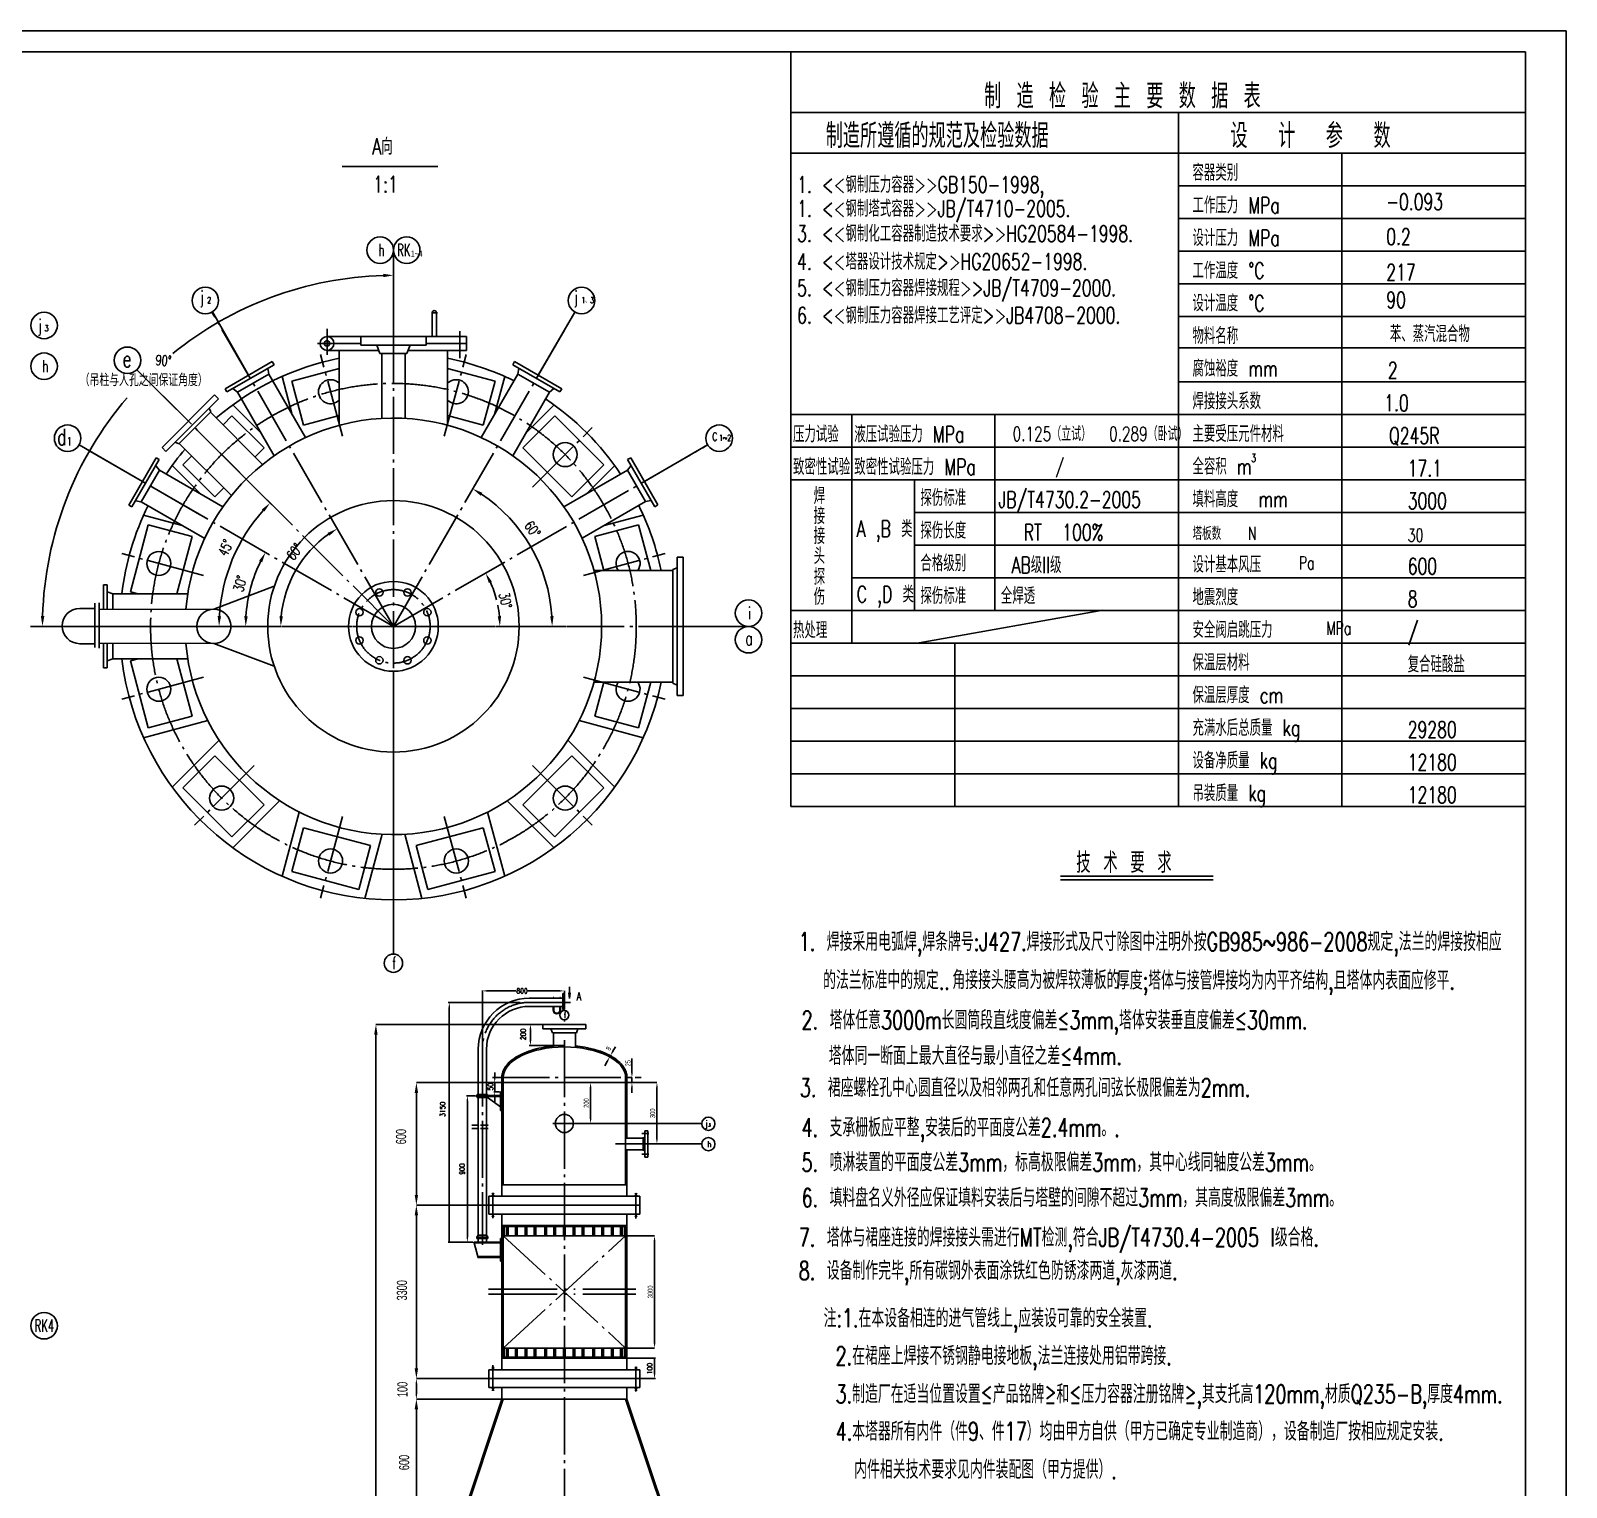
# Model space of a CAD drawing. Extents: x -16247 to -10307, y 4801 to 15314.
# Drawn here: x -14069 to -10307, y 11746 to 15314 of the extents above; entities that cross this region are included whole.
import ezdxf

# ---------------------------------------------------------------- set-up
doc = ezdxf.new("R2010")
doc.units = 0
doc.header["$LTSCALE"] = 70
doc.header["$MEASUREMENT"] = 0
for name, pattern in [('ACAD_ISO05W100', [33, 24, -3, 0, -3, 0, -3]), ('CENTER', [2.5, 2, -0.2, 0.1, -0.2]), ('PHANTOM', [2.3, 1.5, -0.2, 0.1, -0.2, 0.1, -0.2])]:
    doc.linetypes.add(name, pattern=pattern)
doc.layers.get('0').update_dxf_attribs({"linetype": 'CONTINUOUS'})
for name, color, linetype in [('1', 1, 'CENTER'), ('3', 3, 'CONTINUOUS'), ('5', 5, 'PHANTOM'), ('6', 6, 'CONTINUOUS'), ('LS', 3, 'CONTINUOUS')]:
    doc.layers.add(name, color=color, linetype=linetype)
doc.styles.add('HZ', font='TXT.SHX', dxfattribs={"width": 0.7, "bigfont": 'HZTXT.SHX'})
doc.styles.add('HZ1', font='TXT.SHX', dxfattribs={"width": 0.7, "bigfont": 'HZTXT.SHX'})
doc.styles.get("Standard").update_dxf_attribs({"font": 'GBTXT', "width": 0.67, "bigfont": 'INTECAD'})

msp = doc.modelspace()

# ---------------------------------------------------------------- hatches: boundary and pattern name
at = {"layer": '3'}
h = msp.add_hatch(color=256, dxfattribs=at)
h.paths.add_polyline_path([(-12747.8, 12957.5), (-12749.3, 12957.5), (-12749.3, 12943)])
h.paths.add_polyline_path([(-12749.3, 12957.5), (-12750.8, 12957.5), (-12749.3, 12943)])

# ---------------------------------------------------------------- linework, layer by layer
for p, q in [((-10307.2, 15313.7), (-16247.2, 15313.7)), ((-10307.2, 4801.2), (-10307.2, 15313.7)), ((-10407.2, 15113.7), (-12207.2, 15113.7)), ((-10857.2, 13413.7), (-10857.2, 15013.7)), ((-10407.2, 14933.7), (-11257.2, 14933.7)), ((-10407.2, 14853.7), (-11257.2, 14853.7)), ((-13180.5, 14776.3), (-13180.5, 14564.8)), ((-10407.2, 14773.7), (-11257.2, 14773.7)), ((-10407.2, 14693.7), (-11257.2, 14693.7)), ((-13535.6, 14469.7), (-13623.9, 14625.3)), ((-13072.8, 14622.8), (-13087.3, 14622.8)), ((-12826.2, 14470.1), (-12736, 14624.6)), ((-10407.2, 14613.7), (-11257.2, 14613.7)), ((-13343.1, 14520.2), (-13343.1, 14583.5)), ((-13018, 14578.2), (-13018, 14511.4)), ((-13326, 14547.8), (-13366.2, 14547.8)), ((-10407.2, 14536.7), (-11257.2, 14536.7)), ((-13682.8, 14357.1), (-13809.1, 14483.4)), ((-10407.2, 14453.7), (-11257.2, 14453.7)), ((-12057.2, 13813.7), (-12057.2, 14373.7)), ((-11707.2, 13893.7), (-11707.2, 14373.7)), ((-10407.2, 14373.7), (-11257.2, 14373.7)), ((-13795.4, 14209.8), (-13950.4, 14299.3)), ((-12565.7, 14209.7), (-12410.7, 14299.2)), ((-10407.2, 14293.7), (-12207.2, 14293.7)), ((-10407.2, 14213.7), (-12207.2, 14213.7)), ((-11904.2, 13893.7), (-11904.2, 14213.7)), ((-10407.2, 14133.7), (-11904.2, 14133.7)), ((-10407.2, 14053.7), (-11904.2, 14053.7)), ((-10407.2, 13973.7), (-12057.2, 13973.7)), ((-13912.2, 13911.7), (-13912.2, 13803.1)), ((-13901.4, 13912.5), (-13901.4, 13801.7)), ((-10407.2, 13893.7), (-12207.2, 13893.7)), ((-11892.2, 13814.7), (-11442.2, 13894.7)), ((-13890.5, 13854.8), (-14069.5, 13854.8)), ((-12470.5, 13854.7), (-12310.5, 13854.7)), ((-10407.2, 13813.7), (-12207.2, 13813.7)), ((-11805.4, 13813.7), (-11805.4, 13413.7)), ((-13180.5, 13744.8), (-13180.5, 13052.3)), ((-10407.2, 13733.7), (-12207.2, 13733.7)), ((-11257.2, 13653.7), (-12207.2, 13653.7)), ((-10407.2, 13653.7), (-11257.2, 13653.7)), ((-10407.2, 13573.7), (-12207.2, 13573.7)), ((-10407.2, 13493.7), (-12207.2, 13493.7)), ((-10407.2, 13413.7), (-12207.2, 13413.7)), ((-11545.9, 13234.1), (-11172, 13234.1)), ((-12962.6, 12819.9), (-12962.6, 12963.1)), ((-12950.1, 12961.9), (-12879.8, 12961.9)), ((-12774.2, 12961.9), (-12850.9, 12961.9)), ((-12761.7, 12923.2), (-12761.7, 12962.2)), ((-12870.3, 12933.9), (-13046.1, 12933.9)), ((-13043.6, 12921.4), (-13043.6, 12347.5)), ((-12762.6, 12880), (-13223.4, 12880)), ((-12762.6, 12880), (-12844.9, 12880)), ((-12844.9, 12867.5), (-12844.9, 12840.5)), ((-12761.6, 12886.7), (-12761.6, 12891.1)), ((-13223.4, 5001.3), (-13223.4, 12855)), ((-12762.6, 12828), (-12847.7, 12828)), ((-12650.6, 12800.1), (-12648.9, 12803)), ((-12650.6, 12800.1), (-12650.6, 12800.1)), ((-12648.9, 12803), (-12649, 12803.1)), ((-12642.9, 12814), (-12636.8, 12824.9)), ((-12596.2, 12762.2), (-12596.2, 12796.7)), ((-12932.4, 12749.7), (-12932.4, 12762.2)), ((-12656.8, 12789.2), (-12662.9, 12778.3)), ((-12912.6, 12737.2), (-13124.3, 12737.2)), ((-13124.3, 12449.7), (-13124.3, 12724.7)), ((-12921, 12737.2), (-12934.9, 12737.2)), ((-12932.4, 12714.9), (-12932.4, 12737.2)), ((-12760.6, 12737.2), (-12697.5, 12737.2)), ((-12697.5, 12649.7), (-12697.5, 12724.7)), ((-12607.3, 12737.2), (-12535, 12737.2)), ((-12605.3, 12749.7), (-12596.2, 12749.7)), ((-12596.2, 12737.2), (-12596.2, 12749.7)), ((-12596.2, 12724.7), (-12596.2, 12712.2)), ((-12535, 12724.7), (-12535, 12599.7)), ((-12980.6, 12704.6), (-13001.9, 12704.6)), ((-12999.4, 12358.8), (-12999.4, 12692.1)), ((-12921, 12714.9), (-12934.9, 12714.9)), ((-12932.4, 12702.4), (-12932.4, 12689.9)), ((-12760.6, 12637.2), (-12498.2, 12637.2)), ((-12554.7, 12612.6), (-12572.3, 12612.6)), ((-12556, 12637.2), (-12425.6, 12637.2)), ((-12556, 12587.2), (-12425.6, 12587.2)), ((-12542.6, 12587.2), (-12535, 12587.2)), ((-12554.7, 12561.7), (-12572.3, 12561.7)), ((-12933.7, 12460.4), (-12939.5, 12466.2)), ((-12939.5, 12460.4), (-12933.7, 12466.2)), ((-12583.7, 12460.4), (-12589.5, 12466.2)), ((-12589.5, 12460.4), (-12583.7, 12466.2)), ((-12916, 12437.2), (-13124.3, 12437.2)), ((-12912.6, 12437.2), (-13124.3, 12437.2)), ((-13124.3, 12024.7), (-13124.3, 12424.7)), ((-12939.5, 12414), (-12933.7, 12408.2)), ((-12933.7, 12414), (-12939.5, 12408.2)), ((-12911.6, 12384.7), (-12611.6, 12384.7)), ((-12886.6, 12384.7), (-12909.1, 12384.7)), ((-12886.6, 12384.7), (-12909.1, 12384.7)), ((-12903.2, 12384.7), (-12903.2, 12362.2)), ((-12899.1, 12384.7), (-12899.1, 12362.2)), ((-12881.2, 12384.7), (-12881.2, 12362.2)), ((-12877, 12384.7), (-12877, 12362.2)), ((-12857.6, 12384.7), (-12857.6, 12362.2)), ((-12853.5, 12384.7), (-12853.5, 12362.2)), ((-12835.5, 12384.7), (-12835.5, 12362.2)), ((-12831.4, 12384.7), (-12831.4, 12362.2)), ((-12809.2, 12384.7), (-12809.2, 12362.2)), ((-12805.1, 12384.7), (-12805.1, 12362.2)), ((-12787.2, 12384.7), (-12787.2, 12362.2)), ((-12783.1, 12384.7), (-12783.1, 12362.2)), ((-12763.7, 12384.7), (-12763.7, 12362.2)), ((-12759.6, 12384.7), (-12759.6, 12362.2)), ((-12740.2, 12384.7), (-12740.2, 12362.2)), ((-12736.1, 12384.7), (-12736.1, 12362.2)), ((-12718.1, 12384.7), (-12718.1, 12362.2)), ((-12714, 12384.7), (-12714, 12362.2)), ((-12691.8, 12384.7), (-12691.8, 12362.2)), ((-12687.7, 12384.7), (-12687.7, 12362.2)), ((-12669.8, 12384.7), (-12669.8, 12362.2)), ((-12665.7, 12384.7), (-12665.7, 12362.2)), ((-12646.2, 12384.7), (-12646.2, 12362.2)), ((-12642.1, 12384.7), (-12642.1, 12362.2)), ((-12636.7, 12384.7), (-12614.2, 12384.7)), ((-12636.7, 12384.7), (-12614.2, 12384.7)), ((-12624.1, 12384.7), (-12624.1, 12362.2)), ((-12620, 12384.7), (-12620, 12362.2)), ((-12589.5, 12414), (-12583.7, 12408.2)), ((-12583.7, 12414), (-12589.5, 12408.2)), ((-12985.4, 12346.3), (-13046.6, 12346.3)), ((-12911.6, 12362.2), (-12611.6, 12362.2)), ((-12910.6, 12362.2), (-12540.8, 12362.2)), ((-12540.8, 12349.7), (-12540.8, 12099.7)), ((-12911.6, 12087.2), (-12611.6, 12087.2)), ((-12910.6, 12087.2), (-12540.8, 12087.2)), ((-12903.2, 12064.7), (-12903.2, 12087.2)), ((-12899.1, 12064.7), (-12899.1, 12087.2)), ((-12881.2, 12064.7), (-12881.2, 12087.2)), ((-12877, 12064.7), (-12877, 12087.2)), ((-12857.6, 12064.7), (-12857.6, 12087.2)), ((-12853.5, 12064.7), (-12853.5, 12087.2)), ((-12835.5, 12064.7), (-12835.5, 12087.2)), ((-12831.4, 12064.7), (-12831.4, 12087.2)), ((-12809.2, 12064.7), (-12809.2, 12087.2)), ((-12805.1, 12064.7), (-12805.1, 12087.2)), ((-12787.2, 12064.7), (-12787.2, 12087.2)), ((-12783.1, 12064.7), (-12783.1, 12087.2)), ((-12763.7, 12064.7), (-12763.7, 12087.2)), ((-12759.6, 12064.7), (-12759.6, 12087.2)), ((-12740.2, 12064.7), (-12740.2, 12087.2)), ((-12736.1, 12064.7), (-12736.1, 12087.2)), ((-12718.1, 12064.7), (-12718.1, 12087.2)), ((-12714, 12064.7), (-12714, 12087.2)), ((-12691.8, 12064.7), (-12691.8, 12087.2)), ((-12687.7, 12064.7), (-12687.7, 12087.2)), ((-12669.8, 12064.7), (-12669.8, 12087.2)), ((-12665.7, 12064.7), (-12665.7, 12087.2)), ((-12646.2, 12064.7), (-12646.2, 12087.2)), ((-12642.1, 12064.7), (-12642.1, 12087.2)), ((-12624.1, 12064.7), (-12624.1, 12087.2)), ((-12620, 12064.7), (-12620, 12087.2)), ((-12939.5, 12035.4), (-12933.7, 12041.2)), ((-12933.7, 12035.4), (-12939.5, 12041.2)), ((-12911.6, 12064.7), (-12611.6, 12064.7)), ((-12886.6, 12064.7), (-12909.1, 12064.7)), ((-12636.7, 12064.7), (-12614.2, 12064.7)), ((-12608.3, 12062.2), (-12538.3, 12062.2)), ((-12589.5, 12035.4), (-12583.7, 12041.2)), ((-12583.7, 12035.4), (-12589.5, 12041.2)), ((-12540.8, 12062.2), (-12540.8, 12024.7)), ((-12912.6, 12012.2), (-13124.3, 12012.2)), ((-12605.8, 12012.2), (-12538.3, 12012.2)), ((-13124.3, 11974.7), (-13124.3, 11999.7)), ((-12933.7, 11989), (-12939.5, 11983.2)), ((-12939.5, 11989), (-12933.7, 11983.2)), ((-12583.7, 11989), (-12589.5, 11983.2)), ((-12589.5, 11989), (-12583.7, 11983.2)), ((-12912.6, 11962.2), (-13124.3, 11962.2)), ((-12916, 11962.2), (-13124.3, 11962.2)), ((-13124.3, 11674.7), (-13124.3, 11949.7))]:
    msp.add_line(p, q)
at = {"linetype": 'CENTER'}
for p, q in [((-12936.6, 12467.4), (-12936.6, 12405.5)), ((-12586.6, 12466.9), (-12586.6, 12404.5)), ((-12936.6, 12045), (-12936.6, 11982.3)), ((-12586.6, 12041.5), (-12586.6, 11980.8))]:
    msp.add_line(p, q, dxfattribs=at)
at = {"ltscale": 10}
for p, q in [((-12909.1, 12384.7), (-12909.1, 12362.2)), ((-12909.1, 12384.7), (-12909.1, 12362.2)), ((-12614.1, 12384.7), (-12614.1, 12362.2)), ((-12614.1, 12384.7), (-12614.1, 12362.2)), ((-12909.1, 12064.7), (-12909.1, 12087.2)), ((-12614.1, 12064.7), (-12614.1, 12087.2))]:
    msp.add_line(p, q, dxfattribs=at)
for centre, radius in [((-13213, 14776.3), 32.5), ((-13148, 14776.3), 32.5), ((-13641.3, 14652.8), 32.5), ((-12719.7, 14652.8), 32.5), ((-14036.3, 14591.9), 32.5), ((-14036.3, 14491.9), 32.5), ((-13832.1, 14506.4), 32.5), ((-13978.6, 14315.5), 32.5), ((-12382.5, 14315.5), 32.5), ((-12310.5, 13887.2), 32.5), ((-12310.5, 13822.2), 32.5), ((-13180.5, 13029.8), 22.5), ((-12761.6, 12902.4), 11.2), ((-12409, 12636.6), 16.2), ((-12409, 12586.6), 16.2), ((-14036.3, 12141.9), 32.5)]:
    msp.add_circle(centre, radius)
for centre, radius, start, end in [((-13180.5, 13854.7), 859.8, 91.666, 128.9767), ((-13180.5, 13854.7), 859.8, 139.3689, 178.3267), ((-13180.6, 13854.8), 389, 3.6801, 56.3106), ((-13180.5, 13854.8), 427.2, 138.3509, 176.643), ((-13180.5, 13854.8), 276, 125.1982, 174.8048), ((-13180.6, 13854.8), 362, 153.9566, 176.039), ((-13180.5, 13854.8), 260.9, 14.5055, 24.5041), ((-13180.5, 13854.8), 260.9, 5.4896, 11.4696)]:
    msp.add_arc(centre, radius, start, end)
for points in [[(-13205.6, 14718.4), (-13205.5, 14710), (-13180.5, 14714.6)], [(-12967, 14174.9), (-12962.6, 14182), (-12986, 14191.6)], [(-13502.7, 14141.5), (-13496.7, 14135.8), (-13482.6, 14156.8)], [(-13341.8, 14083.8), (-13337.3, 14076.8), (-13318.5, 14093.8)], [(-13509.5, 14015.7), (-13502.1, 14011.8), (-13494, 14035.8)], [(-12946.9, 13961.1), (-12939.5, 13964.9), (-12954.6, 13985.2)], [(-14035.8, 13879.8), (-14044.2, 13879.9), (-14040.4, 13854.8)], [(-13602.8, 13879.7), (-13611.1, 13879.9), (-13607.7, 13854.8)], [(-13537.5, 13879.6), (-13545.8, 13879.9), (-13542.5, 13854.8)], [(-13451.2, 13879.6), (-13459.5, 13880), (-13456.5, 13854.8)], [(-12916.7, 13879.9), (-12925, 13879.5), (-12919.7, 13854.8)], [(-12788.2, 13879.9), (-12796.6, 13879.6), (-12791.6, 13854.8)], [(-12950.1, 12964), (-12950.1, 12959.9), (-12962.6, 12961.9)], [(-12774.2, 12964), (-12774.2, 12959.9), (-12761.7, 12961.9)], [(-13045.7, 12921.4), (-13041.6, 12921.4), (-13043.6, 12933.9)], [(-13227.6, 12855), (-13219.3, 12855), (-13223.4, 12880)], [(-13225.5, 12867.5), (-13221.4, 12867.5), (-13223.4, 12880)], [(-12847, 12867.5), (-12842.8, 12867.5), (-12844.9, 12880)], [(-12847, 12840.5), (-12842.8, 12840.5), (-12844.9, 12828)], [(-12658.6, 12790.2), (-12654.9, 12788.2), (-12650.6, 12800.1)], [(-12644.7, 12815), (-12641.1, 12812.9), (-12649, 12803.1)], [(-12594.1, 12762.2), (-12598.3, 12762.2), (-12596.2, 12749.7)], [(-13128.4, 12712.2), (-13120.1, 12712.2), (-13124.3, 12737.2)], [(-12934.5, 12749.7), (-12930.3, 12749.7), (-12932.4, 12737.2)], [(-12699.6, 12724.7), (-12695.5, 12724.7), (-12697.5, 12737.2)], [(-12594.1, 12724.7), (-12598.3, 12724.7), (-12596.2, 12737.2)], [(-12537, 12724.7), (-12532.9, 12724.7), (-12535, 12737.2)], [(-13001.5, 12692.1), (-12997.3, 12692.1), (-12999.4, 12704.6)], [(-12934.5, 12702.4), (-12930.3, 12702.4), (-12932.4, 12714.9)], [(-12699.6, 12649.7), (-12695.5, 12649.7), (-12697.5, 12637.2)], [(-12537, 12599.7), (-12532.9, 12599.7), (-12535, 12587.2)], [(-13128.4, 12462.2), (-13120.1, 12462.2), (-13124.3, 12437.2)], [(-13128.4, 12412.2), (-13120.1, 12412.2), (-13124.3, 12437.2)], [(-13045.7, 12358.8), (-13041.6, 12358.8), (-13043.6, 12346.3)], [(-13001.5, 12358.8), (-12997.3, 12358.8), (-12999.4, 12346.3)], [(-12542.9, 12349.7), (-12538.8, 12349.7), (-12540.8, 12362.2)], [(-12542.9, 12099.7), (-12538.8, 12099.7), (-12540.8, 12087.2)], [(-12542.9, 12049.7), (-12538.8, 12049.7), (-12540.8, 12062.2)], [(-13128.4, 12037.2), (-13120.1, 12037.2), (-13124.3, 12012.2)], [(-13126.4, 11999.7), (-13122.2, 11999.7), (-13124.3, 12012.2)], [(-12542.9, 12024.7), (-12538.8, 12024.7), (-12540.8, 12012.2)], [(-13126.4, 11974.7), (-13122.2, 11974.7), (-13124.3, 11962.2)], [(-13128.4, 11937.2), (-13120.1, 11937.2), (-13124.3, 11962.2)]]:
    msp.add_solid(points)
at = {"layer": '1'}
for p, q in [((-13180.5, 13052.3), (-13180.5, 14724.8)), ((-13180.5, 13854.8), (-13625.1, 14624.6)), ((-13180.5, 13854.8), (-12736, 14624.6)), ((-13305.3, 14320.4), (-13358.9, 14520.4)), ((-13055.8, 14320.4), (-13002.2, 14520.4)), ((-13180.5, 13854.8), (-13746, 14420.3)), ((-13521.4, 14195.6), (-13667.8, 14342)), ((-12839.7, 14195.6), (-12693.3, 14342)), ((-13656, 14330.3), (-13449.3, 14123.6)), ((-13180.6, 13854.8), (-12410.7, 14299.2)), ((-13180.6, 13854.8), (-13795.4, 14209.8)), ((-13646.1, 13979.6), (-13846.1, 14033.1)), ((-12714.9, 13979.5), (-12515, 14033.1)), ((-13980, 13854.8), (-12310.5, 13854.7)), ((-13946.2, 13854.8), (-12634.9, 13854.8)), ((-13646.1, 13730), (-13846.1, 13676.5)), ((-12714.9, 13730), (-12515, 13676.4)), ((-13521.4, 13513.9), (-13667.8, 13367.6)), ((-12839.7, 13513.9), (-12693.3, 13367.6)), ((-13305.3, 13389.2), (-13358.9, 13189.2)), ((-13055.8, 13389.2), (-13002.2, 13189.2)), ((-12746.9, 12933.9), (-12847.6, 12933.9)), ((-12962.6, 12818.9), (-12962.6, 12340.1)), ((-12789.7, 12637.2), (-12728.9, 12637.2)), ((-12636.4, 12587.2), (-12543.6, 12587.2))]:
    msp.add_line(p, q, dxfattribs=at)
at = {"layer": '1', "linetype": 'CENTER'}
for p, q in [((-13655.3, 14128.9), (-13950.4, 14299.3)), ((-13643.1, 13854.8), (-13803.7, 13854.8)), ((-12938.1, 12749.7), (-12573.9, 12749.7))]:
    msp.add_line(p, q, dxfattribs=at)
at = {"layer": '1'}
for radius in [595, 90]:
    msp.add_circle((-13180.5, 13854.8), radius, dxfattribs=at)
msp.add_arc((-12847.6, 12818.9), 115, 90, 180, dxfattribs=at)
at = {"layer": '3'}
for p, q in [((-13306, 14981.4), (-13071.5, 14981.4)), ((-13085.8, 14622.8), (-13085.8, 14564.8)), ((-13075.3, 14622.8), (-13075.3, 14564.8)), ((-13001.8, 14564.8), (-13343.1, 14564.8)), ((-13260.4, 14564.8), (-13100.7, 14564.8)), ((-13260.4, 14564.8), (-13260.4, 14543.5)), ((-13100.7, 14564.8), (-13100.7, 14543.5)), ((-13001.8, 14564.8), (-13001.8, 14530.8)), ((-13216.4, 14530.8), (-13343.1, 14530.8)), ((-13260.4, 14547.8), (-13326, 14547.8)), ((-13313.1, 14530.8), (-13313.1, 14347.3)), ((-13260.4, 14543.5), (-13100.7, 14543.5)), ((-13213.4, 14522.8), (-13221.1, 14543.5)), ((-13213.4, 14522.8), (-13147.7, 14522.8)), ((-13209, 14522.8), (-13209, 14364)), ((-13152, 14522.8), (-13152, 14364)), ((-13147.7, 14522.8), (-13139.9, 14543.5)), ((-13001.8, 14530.8), (-13144.7, 14530.8)), ((-13001.8, 14547.8), (-13100.7, 14547.8)), ((-13048, 14530.8), (-13048, 14347.3)), ((-13485.6, 14472.9), (-13487.8, 14487)), ((-13473, 14495.5), (-13477.4, 14503.2)), ((-13429.4, 14455.3), (-13313.1, 14486.4)), ((-13048, 14486.4), (-12931.6, 14455.3)), ((-12888.1, 14495.5), (-12883.6, 14503.2)), ((-12875.5, 14472.9), (-12873.2, 14487)), ((-13395.8, 14317.2), (-13485.6, 14472.9)), ((-13428.2, 14373.3), (-13453.2, 14466.8)), ((-13400.7, 14347.9), (-13429.4, 14455.3)), ((-12965.3, 14317.2), (-12875.5, 14472.9)), ((-12960.4, 14347.9), (-12931.6, 14455.3)), ((-12932.9, 14373.4), (-12907.8, 14466.8)), ((-13618.5, 14421.5), (-13747.2, 14292.8)), ((-13609, 14412), (-13737.7, 14283.3)), ((-13618.5, 14421.5), (-13609, 14412)), ((-13588.6, 14428.9), (-13593, 14436.6)), ((-13562.7, 14428.4), (-13573.7, 14437.4)), ((-13472.9, 14272.7), (-13562.7, 14428.4)), ((-12888.2, 14272.7), (-12798.4, 14428.4)), ((-12798.4, 14428.4), (-12787.3, 14437.4)), ((-12772.5, 14428.9), (-12768, 14436.6)), ((-13705.9, 14302), (-13627.7, 14380.2)), ((-13627.7, 14380.2), (-13631.9, 14389.1)), ((-13628.6, 14379.3), (-13501, 14251.6)), ((-13598, 14348.7), (-13576.1, 14370.6)), ((-13497.5, 14292), (-13576.1, 14370.6)), ((-13504.1, 14326.9), (-13574.2, 14397)), ((-13400.7, 14347.9), (-13313.1, 14371.4)), ((-13048, 14371.4), (-12960.4, 14347.9)), ((-12863.6, 14292), (-12785, 14370.6)), ((-12857, 14326.9), (-12786.8, 14397)), ((-12785, 14370.6), (-12664.8, 14250.4)), ((-13705.9, 14302), (-13714.8, 14306.3)), ((-13705, 14302.9), (-13577.3, 14175.2)), ((-13754.4, 14263.1), (-13762.1, 14267.6)), ((-13747.2, 14292.8), (-13737.7, 14283.3)), ((-13696.3, 14250.4), (-13674.4, 14272.3)), ((-13519.4, 14270.1), (-13497.5, 14292)), ((-12863.6, 14292), (-12743.4, 14171.8)), ((-12607, 14263.4), (-12599.3, 14267.9)), ((-13753.9, 14237.2), (-13762.9, 14248.3)), ((-13598.3, 14147.4), (-13753.9, 14237.2)), ((-13653.4, 14179.2), (-13722.7, 14248.5)), ((-13617.7, 14171.8), (-13696.3, 14250.4)), ((-12763, 14147.6), (-12607.4, 14237.5)), ((-12743.4, 14171.8), (-12664.8, 14250.4)), ((-12706.7, 14180.1), (-12638.3, 14248.5)), ((-12607.4, 14237.5), (-12598.4, 14248.6)), ((-13617.7, 14171.8), (-13595.8, 14193.7)), ((-13821.1, 14147.6), (-13828.8, 14152)), ((-13798.4, 14160.1), (-13812.5, 14162.4)), ((-13642.8, 14070.3), (-13798.4, 14160.1)), ((-12718.5, 14070.5), (-12562.9, 14160.5)), ((-12562.9, 14160.5), (-12548.8, 14162.7)), ((-12540.2, 14147.9), (-12532.5, 14152.3)), ((-13698, 14102.1), (-13792.6, 14127.5)), ((-12664.3, 14101.8), (-12568.5, 14127.5)), ((-13825, 13939.5), (-13781, 14103.7)), ((-13673.6, 14074.9), (-13781, 14103.7)), ((-13711.3, 13934.3), (-13673.6, 14074.9)), ((-12687.4, 14074.9), (-12580.1, 14103.7)), ((-12687.4, 14074.9), (-12665, 13991.3)), ((-12580.1, 14103.7), (-12550, 13991.3)), ((-12496.1, 13994.2), (-12485, 13998.4)), ((-12496.1, 13994.2), (-12496.1, 13715.3)), ((-12485, 14024.3), (-12485, 13685.2)), ((-12485, 14024.3), (-12470.5, 14024.3)), ((-12470.5, 14024.3), (-12470.5, 13685.2)), ((-13890.5, 13956.5), (-13890.5, 13896.2)), ((-13881.6, 13956.5), (-13890.5, 13956.5)), ((-13881.6, 13956.5), (-13881.6, 13896.2)), ((-12689.1, 13991.3), (-12496.1, 13991.3)), ((-13868.3, 13934.3), (-13881.6, 13939.4)), ((-13684.3, 13934.3), (-13868.3, 13934.3)), ((-13868.3, 13934.3), (-13868.3, 13896.2)), ((-13805.8, 13934.3), (-13825, 13939.5)), ((-13697.2, 13934.3), (-13690.5, 13934.3)), ((-13472.3, 13953.6), (-13620.5, 13896.8)), ((-13949, 13898.8), (-13912.2, 13898.8)), ((-13620.5, 13896.8), (-13901.4, 13896.2)), ((-13697.2, 13854.8), (-13690.5, 13854.8)), ((-13948.8, 13812.4), (-13912.2, 13812.4)), ((-13620.5, 13812.8), (-13901.4, 13813.5)), ((-13890.5, 13813.5), (-13890.5, 13753.1)), ((-13881.6, 13813.4), (-13881.6, 13753.1)), ((-13868.3, 13813.4), (-13868.3, 13775.3)), ((-13472.7, 13757.4), (-13620.2, 13812.8)), ((-13868.3, 13775.3), (-13881.6, 13770.2)), ((-13690.5, 13775.3), (-13868.3, 13775.3)), ((-13805.5, 13775.3), (-13825, 13770.1)), ((-13781, 13605.9), (-13825, 13770.1)), ((-13673.6, 13634.7), (-13711.3, 13775.3)), ((-13697.2, 13775.3), (-13684.3, 13775.3)), ((-13881.6, 13753.1), (-13890.5, 13753.1)), ((-12689.2, 13718.3), (-12496.1, 13718.3)), ((-12665, 13718.3), (-12687.4, 13634.7)), ((-12550, 13718.3), (-12580.1, 13605.9)), ((-12496.1, 13715.3), (-12485, 13711.1)), ((-12485, 13685.2), (-12470.5, 13685.2)), ((-13635.5, 13624.2), (-13792.6, 13582.1)), ((-13673.6, 13634.7), (-13781, 13605.9)), ((-12725.6, 13624.2), (-12568.5, 13582.1)), ((-12687.4, 13634.7), (-12580.1, 13605.9)), ((-13607.7, 13576.1), (-13722.7, 13461.1)), ((-12753.4, 13576.1), (-12638.4, 13461.1)), ((-13617.7, 13537.8), (-13696.3, 13459.2)), ((-13497.5, 13417.6), (-13617.7, 13537.8)), ((-12743.4, 13537.8), (-12863.6, 13417.6)), ((-12743.4, 13537.8), (-12664.8, 13459.2)), ((-13576.1, 13339), (-13696.3, 13459.2)), ((-12664.8, 13459.2), (-12785, 13339)), ((-13497.5, 13417.6), (-13576.1, 13339)), ((-13459.2, 13427.6), (-13574.2, 13312.6)), ((-13411.1, 13399.9), (-13453.2, 13242.7)), ((-12949.9, 13399.9), (-12907.8, 13242.8)), ((-12901.9, 13427.6), (-12786.8, 13312.6)), ((-12863.6, 13417.6), (-12785, 13339)), ((-13400.7, 13361.7), (-13429.4, 13254.3)), ((-13236.5, 13317.7), (-13400.7, 13361.7)), ((-12960.4, 13361.7), (-13124.6, 13317.7)), ((-12960.4, 13361.7), (-12931.6, 13254.3)), ((-13236.5, 13317.7), (-13265.2, 13210.3)), ((-13208.3, 13345.5), (-13250.4, 13188.4)), ((-13152.8, 13345.5), (-13110.7, 13188.4)), ((-13124.6, 13317.7), (-13095.9, 13210.3)), ((-13265.2, 13210.3), (-13429.4, 13254.3)), ((-12931.6, 13254.3), (-13095.9, 13210.3)), ((-12795.9, 12943.9), (-12847.6, 12943.9)), ((-12765.7, 12955.7), (-12761.6, 12955.7)), ((-12750.8, 12957.5), (-12749.3, 12957.5)), ((-12749.3, 12943), (-12750.8, 12957.5)), ((-12749.3, 12971.9), (-12749.3, 12943)), ((-12747.8, 12957.5), (-12749.3, 12957.5)), ((-12749.3, 12943), (-12747.8, 12957.5)), ((-12814.3, 12880), (-12709, 12880)), ((-12814.3, 12880), (-12814.3, 12869.3)), ((-12814.3, 12869.3), (-12709, 12869.3)), ((-12790.8, 12859), (-12794.7, 12869.3)), ((-12732.4, 12859), (-12728.6, 12869.3)), ((-12709, 12880), (-12709, 12869.3)), ((-12790.8, 12859), (-12732.4, 12859)), ((-12788.6, 12859), (-12788.6, 12823.4)), ((-12734.6, 12859), (-12734.6, 12823.4)), ((-12972.6, 12700.2), (-12972.6, 12818.9)), ((-12915, 12737.2), (-12608.3, 12737.2)), ((-12569, 12602.3), (-12564.3, 12603.7)), ((-12569, 12602.3), (-12569, 12572)), ((-12564.3, 12619.4), (-12557.6, 12619.4)), ((-12564.3, 12619.4), (-12564.3, 12554.9)), ((-12557.6, 12619.4), (-12557.6, 12554.8)), ((-12611.6, 12601.4), (-12569, 12601.4)), ((-12611.6, 12572.9), (-12569, 12572.9)), ((-12569, 12572), (-12564.3, 12570.6)), ((-12564.3, 12554.9), (-12557.6, 12554.9)), ((-12946.6, 12459.2), (-12946.6, 12415.2)), ((-12946.6, 12459.2), (-12576.6, 12459.2)), ((-12915, 12487.2), (-12608.3, 12487.2)), ((-12576.6, 12459.2), (-12576.6, 12415.2)), ((-12946.6, 12437.2), (-12576.6, 12437.2)), ((-12946.6, 12415.2), (-12576.6, 12415.2)), ((-12915, 12387.2), (-12608.3, 12387.2)), ((-12911.6, 12362.2), (-12611.6, 12362.2)), ((-12911.6, 12362.2), (-12611.6, 12362.2)), ((-12973.4, 12309.3), (-12973.4, 12311.1)), ((-12911.6, 12087.2), (-12611.6, 12087.2)), ((-12915, 12062.2), (-12608.3, 12062.2)), ((-12946.6, 12034.2), (-12576.6, 12034.2)), ((-12946.6, 12034.2), (-12946.6, 11990.2)), ((-12946.6, 12012.2), (-12576.6, 12012.2)), ((-12576.6, 12034.2), (-12576.6, 11990.2)), ((-12946.6, 11990.2), (-12576.6, 11990.2)), ((-12915, 11962.2), (-13015, 11662.2)), ((-12911.6, 11962.2), (-13011.6, 11662.2)), ((-12915, 11962.2), (-12608.3, 11962.2)), ((-12611.6, 11962.2), (-12511.6, 11662.2)), ((-12608.3, 11962.2), (-12508.3, 11662.2))]:
    msp.add_line(p, q, dxfattribs=at)
at = {"layer": '3', "linetype": 'CENTER'}
for p, q in [((-13477.4, 14503.2), (-13593, 14436.6)), ((-13473, 14495.5), (-13588.6, 14428.9)), ((-12888.1, 14495.5), (-12772.5, 14428.9)), ((-12883.6, 14503.2), (-12768, 14436.6)), ((-13485.6, 14472.9), (-13562.7, 14428.4)), ((-12875.5, 14472.9), (-12798.4, 14428.4)), ((-13762.1, 14267.6), (-13828.8, 14152)), ((-13754.4, 14263.1), (-13821.1, 14147.6)), ((-12607, 14263.4), (-12540.2, 14147.9)), ((-12599.3, 14267.9), (-12532.5, 14152.3)), ((-13753.9, 14237.2), (-13798.4, 14160.1)), ((-12607.4, 14237.5), (-12562.9, 14160.5)), ((-12911.6, 12087.2), (-12611.6, 12362.2)), ((-12911.6, 12362.2), (-12611.6, 12087.2))]:
    msp.add_line(p, q, dxfattribs=at)
at = {"layer": '3', "color": 1, "linetype": 'CENTER'}
msp.add_line((-12761.6, 12841.5), (-12761.6, 5752.4), dxfattribs=at)
at = {"layer": '3', "ltscale": 10}
for p, q in [((-12915, 12749.7), (-12915, 12459.2)), ((-12911.6, 12749.7), (-12911.6, 12487.2)), ((-12611.6, 12749.7), (-12611.6, 12487.2)), ((-12608.3, 12749.7), (-12608.3, 12601.4)), ((-12608.3, 12572.9), (-12608.3, 12459.2)), ((-12915, 12415.2), (-12915, 12034.2)), ((-12608.3, 12415.2), (-12608.3, 12034.2)), ((-12911.6, 12387.2), (-12911.6, 12062.2)), ((-12611.6, 12387.2), (-12611.6, 12062.2)), ((-12915, 11990.2), (-12915, 11962.2)), ((-12608.3, 11990.2), (-12608.3, 11962.2))]:
    msp.add_line(p, q, dxfattribs=at)
at = {"layer": '3'}
for centre, radius in [((-13343.1, 14547.8), 17), ((-13343.1, 14547.8), 6.73), ((-12759.8, 14275.5), 29.5), ((-13180.5, 13854.8), 308), ((-13755.3, 14008.8), 29.5), ((-13180.5, 13854.8), 110), ((-13215, 13937.9), 9), ((-13146.1, 13937.9), 9), ((-13620.4, 13854.8), 42), ((-13263.6, 13889.3), 9), ((-13180.5, 13854.8), 54), ((-13097.4, 13889.3), 9), ((-13263.6, 13820.4), 9), ((-13097.4, 13820.4), 9), ((-13215, 13771.7), 9), ((-13146.1, 13771.7), 9), ((-13755.3, 13700.8), 29.5), ((-13601.3, 13434.1), 29.5), ((-12759.8, 13434.1), 29.5), ((-13334.5, 13280.1), 29.5), ((-13026.5, 13280.1), 29.5), ((-12761.6, 12637.2), 22.2)]:
    msp.add_circle(centre, radius, dxfattribs=at)
for centre, radius, start, end in [((-13080.6, 14622.8), 5.25, 0, 180), ((-13180.5, 13854.8), 670, 101.4083, 130.3777), ((-13180.5, 13854.8), 670, 63.837, 78.5917), ((-13334.5, 14429.5), 29.5, 43.2955, 316.7045), ((-13026.5, 14429.5), 29.5, 223.2873, 136.7127), ((-13180.5, 13854.8), 670, 33.837, 56.2204), ((-13180.5, 13854.8), 510, 184.7083, 175.2967), ((-13180.5, 13854.8), 670, 139.6234, 146.1953), ((-13180.5, 13854.8), 670, 153.8119, 173.1869), ((-13180.5, 13854.8), 670, 11.7486, 26.2204), ((-12605.8, 14008.8), 29.5, 323.5506, 216.4494), ((-13948.9, 13855.6), 43.2, 90.1857, 270.1857), ((-13180.5, 13854.8), 670, 186.816, 348.2381), ((-12605.8, 13700.8), 29.5, 143.6905, 36.3095), ((-12847.6, 12818.9), 125, 90, 180), ((-12847.6, 12818.9), 105, 90, 180)]:
    msp.add_arc(centre, radius, start, end, dxfattribs=at)
msp.add_ellipse((-12761.6, 12749.7), major_axis=(-150, 0), ratio=0.5, start_param=3.141593, end_param=6.283185, dxfattribs=at)
for points, knots in [([(-12788.6, 12826.8), (-12791.4, 12826.6), (-12794.1, 12826.3), (-12806.1, 12824.8), (-12815.2, 12823.3), (-12832.7, 12819.3), (-12841.1, 12817), (-12856.9, 12811.4), (-12864.3, 12808.3), (-12877.7, 12801.3), (-12883.9, 12797.5), (-12894.6, 12789.3), (-12899.2, 12784.9), (-12905.9, 12776.7), (-12908.3, 12773.1), (-12912, 12765.5), (-12913.4, 12761.7), (-12914.7, 12755.1), (-12915, 12752.4), (-12915, 12749.7)], [4.891443, 4.891443, 4.891443, 4.891443, 4.94605, 4.94605, 5.135591, 5.135591, 5.325131, 5.325131, 5.514671, 5.514671, 5.704211, 5.704211, 5.893751, 5.893751, 6.038845, 6.038845, 6.183939, 6.183939, 6.283185, 6.283185, 6.283185, 6.283185]), ([(-12832.6, 12819.2), (-12838.3, 12817.7), (-12843.8, 12816), (-12856.9, 12811.4), (-12864.3, 12808.3), (-12877.7, 12801.3), (-12883.9, 12797.5), (-12894.6, 12789.3), (-12899.2, 12784.9), (-12905.9, 12776.7), (-12908.3, 12773.1), (-12912, 12765.5), (-12913.4, 12761.7), (-12914.7, 12755.1), (-12915, 12752.4), (-12915, 12749.7)], [5.199113, 5.199113, 5.199113, 5.199113, 5.325131, 5.325131, 5.514671, 5.514671, 5.704211, 5.704211, 5.893751, 5.893751, 6.038845, 6.038845, 6.183939, 6.183939, 6.283185, 6.283185, 6.283185, 6.283185]), ([(-12608.3, 12749.7), (-12608.3, 12752.3), (-12608.5, 12754.9), (-12609.5, 12760.1), (-12610.3, 12762.7), (-12612.2, 12767.7), (-12613.5, 12770.2), (-12617.8, 12777.5), (-12621.5, 12782.2), (-12630.6, 12790.9), (-12636, 12795.1), (-12648, 12802.7), (-12654.8, 12806.3), (-12669.4, 12812.6), (-12677.2, 12815.4), (-12693.9, 12820.2), (-12702.7, 12822.2), (-12719.2, 12825.1), (-12726.9, 12826.1), (-12734.6, 12826.8)], [3.141593, 3.141593, 3.141593, 3.141593, 3.237638, 3.237638, 3.333684, 3.333684, 3.42973, 3.42973, 3.61927, 3.61927, 3.80881, 3.80881, 3.99835, 3.99835, 4.18789, 4.18789, 4.37743, 4.37743, 4.533558, 4.533558, 4.533558, 4.533558]), ([(-12608.3, 12749.7), (-12608.3, 12752.3), (-12608.5, 12754.9), (-12609.5, 12760.1), (-12610.3, 12762.7), (-12612.2, 12767.7), (-12613.5, 12770.2), (-12617.8, 12777.5), (-12621.5, 12782.2), (-12630.6, 12790.9), (-12636, 12795.1), (-12648, 12802.7), (-12654.8, 12806.3), (-12669.4, 12812.6), (-12677.2, 12815.4), (-12687.2, 12818.3), (-12688.9, 12818.8), (-12690.6, 12819.2)], [3.141593, 3.141593, 3.141593, 3.141593, 3.237638, 3.237638, 3.333684, 3.333684, 3.42973, 3.42973, 3.61927, 3.61927, 3.80881, 3.80881, 3.99835, 3.99835, 4.18789, 4.18789, 4.225913, 4.225913, 4.225913, 4.225913])]:
    msp.add_open_spline(points, degree=3, knots=knots, dxfattribs=at)
at = {"layer": '5', "linetype": 'ACAD_ISO05W100', "ltscale": 0.01}
for p, q in [((-12988.8, 12633.4), (-12946.5, 12633.4)), ((-12988.8, 12625.2), (-12948.1, 12625.2))]:
    msp.add_line(p, q, dxfattribs=at)
at = {"layer": '5', "linetype": 'ACAD_ISO05W100', "ltscale": 0.1}
for p, q in [((-12947.3, 12231.3), (-12586.3, 12231.3)), ((-12947.3, 12218.8), (-12586.3, 12218.8))]:
    msp.add_line(p, q, dxfattribs=at)
at = {"layer": '6'}
for p, q in [((-10407.2, 15261.6), (-15997.2, 15261.6)), ((-12207.2, 13413.7), (-12207.2, 15261.6)), ((-10407.2, 4901.2), (-10407.2, 15261.6)), ((-11257.2, 13413.7), (-11257.2, 15113.7)), ((-10407.2, 15013.7), (-12207.2, 15013.7)), ((-11257.2, 14373.7), (-12207.2, 14373.7)), ((-11545.9, 13242.6), (-11172, 13242.6))]:
    msp.add_line(p, q, dxfattribs=at)
at = {"layer": 'LS'}
for p, q in [((-12765.7, 12943.9), (-12795.9, 12943.9)), ((-12789.4, 12946.1), (-12787.6, 12946.1)), ((-12789.4, 12943.9), (-12789.4, 12946.1)), ((-12787.6, 12943.9), (-12787.6, 12946.1)), ((-12772.8, 12946.1), (-12770.9, 12946.1)), ((-12772.8, 12943.9), (-12772.8, 12946.1)), ((-12770.9, 12943.9), (-12770.9, 12946.1)), ((-12765.7, 12916.6), (-12765.7, 12955.7)), ((-12761.6, 12916.6), (-12761.6, 12955.7)), ((-12765.7, 12923.9), (-12847.6, 12923.9)), ((-12789.4, 12914.7), (-12789.4, 12923.9)), ((-12787.6, 12914.7), (-12787.6, 12923.9)), ((-12772.8, 12914.7), (-12772.8, 12923.9)), ((-12770.9, 12914.7), (-12770.9, 12923.9)), ((-12765.7, 12916.6), (-12761.6, 12916.6)), ((-12952.6, 12818.9), (-12952.6, 12708.5)), ((-12972.6, 12768), (-12972.6, 12708.5)), ((-12952.6, 12768), (-12952.6, 12708.5)), ((-12918.5, 12705.7), (-12978.1, 12705.7)), ((-12978.1, 12705.7), (-12978.1, 12703.5)), ((-12918.5, 12703.5), (-12978.1, 12703.5)), ((-12975.3, 12708.5), (-12975.3, 12705.7)), ((-12949.8, 12708.5), (-12975.3, 12708.5)), ((-12975.3, 12703.5), (-12975.3, 12700.7)), ((-12949.8, 12700.7), (-12975.3, 12700.7)), ((-12972.6, 12700.7), (-12972.6, 12363.7)), ((-12952.6, 12700.7), (-12952.6, 12363.7)), ((-12949.8, 12708.5), (-12949.8, 12705.7)), ((-12949.8, 12703.5), (-12949.8, 12700.7)), ((-12918.5, 12677.9), (-12949.8, 12700.7)), ((-12915, 12714.9), (-12918.5, 12714.9)), ((-12918.5, 12714.9), (-12918.5, 12668.7)), ((-12915, 12668.7), (-12918.5, 12668.7)), ((-12918.5, 12346.3), (-12982.9, 12346.3)), ((-12982.9, 12346.3), (-12982.9, 12344.5)), ((-12918.5, 12344.5), (-12982.9, 12344.5)), ((-12982.9, 12344.5), (-12973.4, 12311.1)), ((-12976.2, 12359.1), (-12972.6, 12363.7)), ((-12948.9, 12359.1), (-12976.2, 12359.1)), ((-12976.2, 12359.1), (-12976.2, 12355.4)), ((-12948.9, 12355.4), (-12976.2, 12355.4)), ((-12952.6, 12363.7), (-12972.6, 12363.7)), ((-12972.6, 12355.4), (-12972.6, 12346.3)), ((-12948.9, 12359.1), (-12952.6, 12363.7)), ((-12952.6, 12355.4), (-12952.6, 12346.3)), ((-12948.9, 12359.1), (-12948.9, 12355.4)), ((-12915, 12355.6), (-12918.5, 12355.6)), ((-12918.5, 12355.6), (-12918.5, 12300)), ((-12918.5, 12311.1), (-12973.4, 12311.1)), ((-12918.5, 12309.3), (-12973.4, 12309.3)), ((-12915, 12300), (-12918.5, 12300))]:
    msp.add_line(p, q, dxfattribs=at)
for radius in [9.26, 7.41]:
    msp.add_arc((-12780.2, 12914.7), radius, 180, 0, dxfattribs=at)

# ---------------------------------------------------------------- texts
at = {"width": 0.7}
for s, height, style, p in [('制 造 检 验 主 要 数 据 表', 60, 'HZ', (-11733.4, 15123.4)), ('制造所遵循的规范及检验数据', 60, 'HZ', (-12121.4, 15026.4)), ('设  计  参  数', 60, 'HZ', (-11130.2, 15026.4)), ('容器类别', 40, 'HZ', (-11223, 14946.3)), ('1. <<钢制压力容器>>GB150-1998,', 40, 'HZ', (-12191.5, 14916.8)), ('1. <<钢制塔式容器>>JB/T4710-2005.', 40, 'HZ', (-12191.5, 14858)), ('工作压力 MPa', 40, 'HZ', (-11223, 14866.3)), ('-0.093', 40, 'HZ', (-10748.2, 14874.8)), ('3. <<钢制化工容器制造技术要求>>HG20584-1998.', 40, 'HZ', (-12191.5, 14796.8)), ('设计压力 MPa', 40, 'HZ', (-11223, 14786.3)), ('0.2', 40, 'HZ', (-10748.2, 14789.3)), ('4. <<塔器设计技术规定>>HG20652-1998.', 40, 'HZ', (-12191.5, 14728.3)), ('工作温度 %%DC', 40, 'HZ', (-11223, 14706.3)), ('5. <<钢制压力容器焊接规程>>JB/T4709-2000.', 40, 'HZ', (-12191.5, 14663.5)), ('217', 40, 'HZ', (-10748.2, 14702)), ('90', 40, 'HZ', (-10748.2, 14634.3)), ('6. <<钢制压力容器焊接工艺评定>>JB4708-2000.', 40, 'HZ', (-12191.5, 14596.5)), ('设计温度 %%DC', 40, 'HZ', (-11223, 14626.4)), ('物料名称', 40, 'HZ', (-11223, 14546.4)), ('苯、蒸汽混合物', 40, 'HZ', (-10739.5, 14551)), ('腐蚀裕度 mm', 40, 'HZ', (-11223, 14466.4)), ('2', 40, 'HZ', (-10744.4, 14462)), ('焊接接头系数', 40, 'HZ', (-11223, 14386.4)), (' 1.0 ', 40, 'HZ', (-10778.1, 14382)), ('压力试验', 40, 'HZ', (-12201.6, 14305.5)), ('液压试验压力 MPa', 40, 'HZ', (-12051.6, 14305.5)), ('  0.125（立试）  0.289（卧试）', 35, 'HZ', (-11707.2, 14308.8)), ('主要受压元件材料', 40, 'HZ', (-11223, 14306.4)), ('Q245R', 40, 'HZ', (-10741.5, 14302)), ('致密性试验', 40, 'HZ', (-12201.6, 14225.5)), ('致密性试验压力 MPa', 40, 'HZ', (-12051.6, 14225.5)), ('/', 32, 'HZ', (-11558.7, 14230.2)), ('全容积 m', 40, 'HZ', (-11223, 14226.4)), ('3', 20, 'HZ1', (-11079.3, 14257.3)), ('17.1', 40, 'HZ', (-10695.7, 14222)), ('焊', 40, 'HZ', (-12151, 14154.3)), ('探伤标准', 40, 'HZ', (-11889.4, 14149.6)), ('JB/T4730.2-2005', 40, 'HZ', (-11698.5, 14145.3)), ('填料高度  mm', 40, 'HZ', (-11223, 14146.4)), ('接', 40, 'HZ', (-12151, 14105.3)), ('3000', 40, 'HZ', (-10695.7, 14142)), ('A ,B 类', 40, 'HZ', (-12045.5, 14073.7)), ('探伤长度', 40, 'HZ', (-11889.4, 14069.6)), ('接', 40, 'HZ', (-12151, 14056.3)), ('RT  100%%%', 40, 'HZ', (-11636.3, 14065.2)), ('塔板数   N', 32, 'HZ', (-11223, 14066.4)), ('30', 32, 'HZ', (-10695.7, 14062)), ('头', 40, 'HZ', (-12151, 14007.3)), ('合格级别', 40, 'HZ', (-11889.4, 13989.6)), ('探', 40, 'HZ', (-12151, 13956.4)), ('AB级II级', 40, 'HZ', (-11665.9, 13985.2)), ('设计基本风压', 40, 'HZ', (-11223, 13986.4)), ('        Pa', 32, 'HZ', (-11136, 13994.3)), ('600', 40, 'HZ', (-10695.7, 13982)), ('C ,D 类', 40, 'HZ', (-12045.5, 13913.5)), ('伤', 40, 'HZ', (-12151, 13907.4)), ('探伤标准', 40, 'HZ', (-11889.4, 13909.6)), ('全焊透', 40, 'HZ', (-11692.4, 13909.6)), ('地震烈度', 40, 'HZ', (-11223, 13906.4)), ('8', 40, 'HZ', (-10695.7, 13902)), ('热处理', 40, 'HZ', (-12201.6, 13825.5)), ('安全阀启跳压力', 40, 'HZ', (-11223, 13826.4)), ('        MPa', 32, 'HZ', (-11069.1, 13834.3)), ('/', 40, 'HZ', (-10695.7, 13822)), ('保温层材料', 40, 'HZ', (-11223, 13746.4)), ('复合硅酸盐', 40, 'HZ', (-10695.7, 13742)), ('保温层厚度 cm', 40, 'HZ', (-11223, 13666.4)), ('充满水后总质量 kg', 40, 'HZ', (-11223, 13586.4)), ('29280', 40, 'HZ', (-10695.7, 13582)), ('设备净质量 kg', 40, 'HZ', (-11223, 13506.4)), ('12180', 40, 'HZ', (-10695.7, 13502)), ('吊装质量 kg', 40, 'HZ', (-11223, 13426.4)), ('12180', 40, 'HZ', (-10695.7, 13422)), ('技 术 要 求', 50, 'HZ', (-11507.7, 13251.1)), ('1. 焊接采用电弧焊,焊条牌号:J427.焊接形式及尺寸除图中注明外按GB985~986-2008规定,法兰的焊接按相应', 45, 'HZ1', (-12187.5, 13059.8)), ('角接接头腰高为被焊较薄板的 ', 45, 'HZ1', (-11811.3, 12966.3)), ('  的法兰标准中的规定..', 45, 'HZ1', (-12184, 12965.5)), ('  厚度;塔体与接管焊接均为内平齐结构,且塔体内表面应修平.', 45, 'HZ1', (-11464.1, 12965.1)), ('2. 塔体任意3000m长圆筒段直线度偏差≤3mm,塔体安装垂直度偏差≤30mm.', 45, 'HZ1', (-12180.6, 12867.8)), ('  塔体同一断面上最大直径与最小直径之差≤4mm.', 45, 'HZ1', (-12170.2, 12780.5)), ('3. 裙座螺栓孔中心圆直径以及相邻两孔和任意两孔间弦长极限偏差为2mm.', 45, 'HZ1', (-12184.9, 12702.3)), ('4. 支承栅板应平整,安装后的平面度公差2.4mm。.', 45, 'HZ1', (-12180.6, 12604.9)), ('5. 喷淋装置的平面度公差3mm，标高极限偏差3mm，其中心线同轴度公差3mm。', 45, 'HZ1', (-12180.6, 12519.7)), ('6. 填料盘名义外径应保证填料安装后与塔壁的间隙不超过3mm，其高度极限偏差3mm。', 45, 'HZ1', (-12180.6, 12432.9)), ('7. 塔体与裙座连接的焊接接头需进行MT检测,符合JB/T4730.4-2005 I级合格.', 45, 'HZ1', (-12187.5, 12335.6)), ('8. 设备制作完毕,所有碳钢外表面涂铁红色防锈漆两道,灰漆两道.', 45, 'HZ1', (-12187.5, 12254.2)), ('注:1.在本设备相连的进气管线上,应装设可靠的安全装置.', 45, 'HZ1', (-12126.6, 12137.9)), ('  2.在裙座上焊接不锈钢静电接地板,法兰连接处用铝带跨接. ', 45, 'HZ1', (-12153.4, 12045.6)), ('  3.制造厂在适当位置设置≤产品铭牌≥和≤压力容器注册铭牌≥,其支托高120mm,材质Q235-B,厚度4mm. ', 45, 'HZ1', (-12153.4, 11952)), ('  4.本塔器所有内件（件9、件17）均由甲方自供（甲方已确定专业制造商），设备制造厂按相应规定安装.', 45, 'HZ1', (-12153.2, 11860.6)), ('  内件相关技术要求见内件装配图（甲方提供）.', 45, 'HZ1', (-12107.9, 11767))]:
    msp.add_text(s, height=height, dxfattribs=dict(at, style=style)).set_placement(p)
at = {"color": 0, "style": 'HZ1', "width": 0.7}
msp.add_text('1:1', height=40, dxfattribs=at).set_placement((-13229.9, 14917.6))
at = {"insert": (-13137.8, 14775.1), "char_height": 15, "width": 59.448, "attachment_point": 1}
msp.add_mtext('1~4', dxfattribs=at)
at = {"attachment_point": 5, "style": 'HZ'}
for s, insert, char_height, rotation in [('\\A1;90°', (-13743.9, 14505.9), 25, 355.8067), ('\\A1;60°', (-12839.8, 14092.6), 25, 304.9129), ('\\A1;45°', (-13591.9, 14047.1), 25, 64.9456), ('\\A1;60°', (-13422.9, 14037.7), 25, 52.9629), ('\\A1;30°', (-13556.2, 13959.2), 25, 74.47), ('\\A1;30°', (-12906, 13918.1), 25, 282.9876), ('\\A1;200', (-12862.7, 12855.6), 12.5, 90), ('\\A1;50', (-12942.8, 12727.3), 12.5, 90), ('\\A1;3150', (-13059.9, 12671.8), 12.5, 90), ('\\A1;900', (-13012.3, 12525.4), 12.5, 90), ('\\A1;100', (-12552.6, 12036.9), 12.5, 90)]:
    msp.add_mtext(s, dxfattribs=dict(at, insert=insert, char_height=char_height, rotation=rotation))
at = {"color": 0, "insert": (-13803.5, 14457.8), "char_height": 30, "width": 400.415, "attachment_point": 5}
msp.add_mtext('   （吊柱与人孔之间保证角度）', dxfattribs=at)
at = {"insert": (-12865.3, 12961.9), "char_height": 12.5, "attachment_point": 5, "style": 'HZ'}
msp.add_mtext('\\A1;800', dxfattribs=at)
at = {"attachment_point": 5}
for s, insert, char_height, rotation in [('\\A1;8', (-12653.7, 12820.7), 12.5, 60.7431), ('\\A1;25', (-12605.9, 12784.8), 12.5, 90), ('\\A1;200', (-12708, 12687.2), 12.5, 90), ('\\A1;300', (-12545.5, 12662.2), 12.5, 90), ('\\A1;600', (-13161.7, 12605), 25, 90), ('3300', (-13159.5, 12228.6), 25, 90), ('\\A1;3000', (-12551.3, 12224.7), 12.5, 90), ('\\A1;100', (-13158.3, 11985.8), 25, 90), ('\\A1;600', (-13154.2, 11806.8), 25, 90)]:
    msp.add_mtext(s, dxfattribs=dict(at, insert=insert, char_height=char_height, rotation=rotation))
at = {"layer": '3', "style": 'HZ1'}
for s, height, width, p in [('A向', 40, 0.7, (-13232, 15010.2)), ('h', 30, 0.6, (-13217.3, 14761.4)), ('RK', 30, 0.6, (-13171.4, 14761.4)), ('j', 30, 0.6, (-13653.5, 14646.5)), ('j', 30, 0.6, (-12737.2, 14646.5)), ('2', 15, 0.6, (-13636.7, 14646.5)), ('1、3', 15, 0.6, (-12720.3, 14646.5)), ('j', 30, 0.6, (-14050.5, 14577)), ('3', 15, 0.6, (-14035, 14577.5)), ('h', 30, 0.6, (-14040.5, 14477)), ('e', 40, 0.7, (-13843.9, 14489.7)), ('d', 40, 0.7, (-14004.1, 14298.6)), ('1', 20, 0.4, (-13978.7, 14298)), ('c', 30, 0.6, (-12400, 14309.2)), ('1~2', 15, 0.6, (-12383.1, 14309.2)), ('i', 30, 0.6, (-12311.2, 13872.4)), ('a', 33.3, 0.7, (-12318.7, 13808.5)), ('f', 30, 0.6, (-13183.5, 13015)), ('A', 20, 0.7, (-12731.5, 12938.7)), ('f', 15, 0.6, (-12763.1, 12894.9)), ('j', 15, 0.6, (-12416.2, 12629.2)), ('3', 7.5, 0.6, (-12408.4, 12629.4)), ('h', 15, 0.6, (-12411.2, 12579.2)), ('RK4', 30, 0.6, (-14059.6, 12127))]:
    msp.add_text(s, height=height, dxfattribs=dict(at, width=width)).set_placement(p)

doc.saveas('drawing.dxf')
